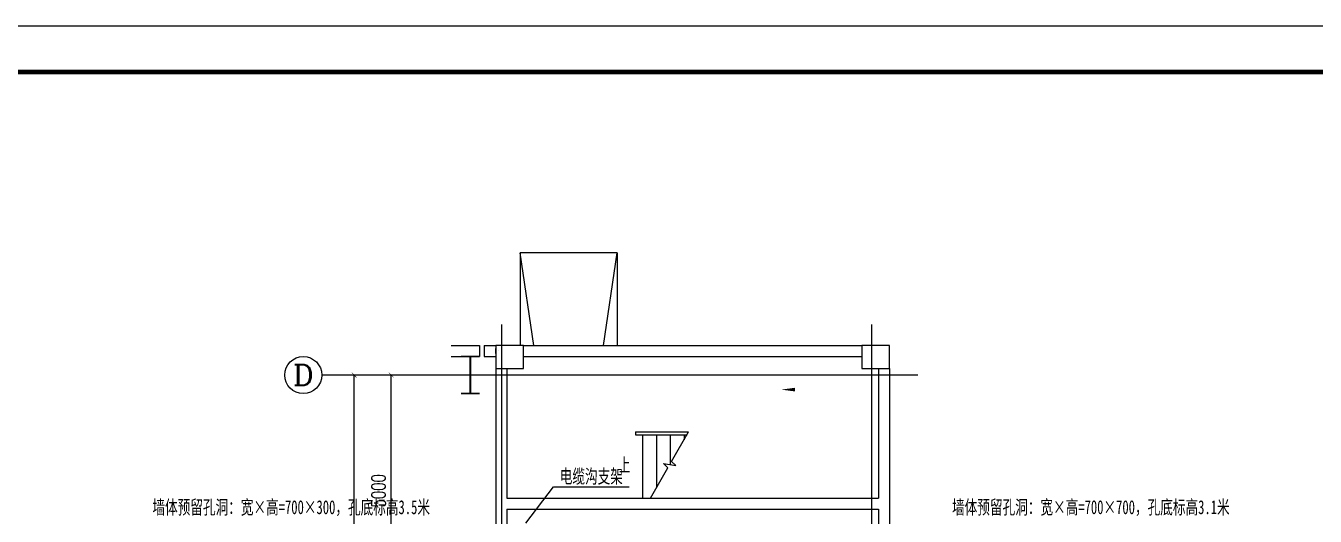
# Model space of a CAD drawing. Header units: millimetres. Extents: x -24326 to 675674, y 148048 to 606396.
# Drawn here: x 613550 to 641424, y 198456 to 209048 of the extents above; entities that cross this region are included whole.
import ezdxf
from ezdxf.enums import TextEntityAlignment as Align

# ---------------------------------------------------------------- set-up
doc = ezdxf.new("R2010")
doc.units = ezdxf.units.MM
for name, color, linetype in [('AXIS', 3, 'Continuous'), ('AXIS_TEXT', 7, 'Continuous'), ('COLUMN', 9, 'Continuous'), ('DIM_SYMB', 3, 'Continuous'), ('DOTE', 1, 'Continuous'), ('STAIR', 2, 'Continuous'), ('WALL', 9, 'Continuous'), ('动力平面设备层', 1, 'Continuous'), ('图框', 7, 'Continuous'), ('照明平面设备层', 1, 'Continuous')]:
    doc.layers.add(name, color=color, linetype=linetype)
doc.layers.add('电辅助1', color=7, linetype='Continuous', lineweight=0)
doc.styles.add('_TCH_AXIS', font='COMPLEX', dxfattribs={"bigfont": 'GBCBIG'})
doc.styles.add('_TCH_DIM', font='SIMPLEX', dxfattribs={"bigfont": 'GBCBIG'})
doc.styles.add('_TCH_DIM_T3', font='SIMPLEX', dxfattribs={"width": 0.705882, "bigfont": 'GBCBIG'})
doc.styles.add('COMPLEX', font='COMPLEX', dxfattribs={"bigfont": 'AllInOneBig.shx'})
doc.styles.add('标准', font='NSimSun.ttf', dxfattribs={"width": 0.667})
doc.dimstyles.new('_TCH_ARCH&&100', dxfattribs={"dimtxt": 297.5, "dimasz": 100, "dimexe": 250, "dimexo": 300, "dimgap": 126.25, "dimtad": 1, "dimdec": 0, "dimzin": 0, "dimdsep": 46, "dimtxsty": '_TCH_DIM_T3', "dimblk": 'ARCHTICK', "dimcen": 0.09, "dimclrt": 7, "dimazin": 2, "dimtfac": 1, "dimtdec": 0, "dimtix": 1, "dimtmove": 2, "dimatfit": 3, "dimfxl": 1, "dimtolj": 1, "dimtzin": 0, "dimarcsym": 0})

# ---------------------------------------------------------------- blocks, each defined once
blk = doc.blocks.new('_AXISO')
blk.add_circle((0, 0), 0.5)
at = {"layer": 'AXIS_TEXT', "style": 'COMPLEX', "width": 1.041667}
blk.add_attdef('A', text='', height=0.56, dxfattribs=at).set_placement((-0.25, -0.28), (0.25, -0.28), align=Align.FIT)
blk = doc.blocks.new('_ArchTick')
at = {"color": 0, "linetype": 'ByBlock', "const_width": 0.15}
blk.add_lwpolyline([(-0.5, -0.5), (0.5, 0.5)], dxfattribs=at)
blk = doc.blocks.new('*D155')
at = {"layer": 'AXIS', "color": 0, "lineweight": -2, "transparency": 16777216}
for p, q in [((623649, 201505), (621199, 201505)), ((621449, 196505), (621449, 201505)), ((623649, 196505), (621199, 196505))]:
    blk.add_line(p, q, dxfattribs=at)
at = {"layer": 'Defpoints', "color": 0, "transparency": 16777216}
for p in [(621449, 201505), (623949, 201505), (623949, 196505)]:
    blk.add_point(p, dxfattribs=at)
at = {"layer": 'AXIS', "color": 0, "lineweight": -2, "transparency": 16777216, "xscale": 100, "yscale": 100, "zscale": 100}
for p, rotation in [((621449, 201505), 90), ((621449, 196505), 270)]:
    blk.add_blockref('_ArchTick', p, dxfattribs=dict(at, rotation=rotation))
at = {"layer": 'AXIS', "color": 7, "transparency": 16777216, "insert": (621174, 199005), "char_height": 297.5, "attachment_point": 5, "rotation": 90, "style": '_TCH_DIM_T3'}
blk.add_mtext('\\A1;5000', dxfattribs=at)
blk = doc.blocks.new('*D156')
at = {"layer": 'AXIS', "color": 0, "lineweight": -2, "transparency": 16777216}
for p, q in [((623649, 201505), (620399, 201505)), ((620649, 186505), (620649, 201505)), ((623649, 186505), (620399, 186505))]:
    blk.add_line(p, q, dxfattribs=at)
at = {"layer": 'Defpoints', "color": 0, "transparency": 16777216}
for p in [(620649, 201505), (623949, 201505), (623949, 186505)]:
    blk.add_point(p, dxfattribs=at)
at = {"layer": 'AXIS', "color": 0, "lineweight": -2, "transparency": 16777216, "xscale": 100, "yscale": 100, "zscale": 100}
for p, rotation in [((620649, 201505), 90), ((620649, 186505), 270)]:
    blk.add_blockref('_ArchTick', p, dxfattribs=dict(at, rotation=rotation))
at = {"layer": 'AXIS', "color": 7, "transparency": 16777216, "insert": (620374, 194005), "char_height": 297.5, "attachment_point": 5, "rotation": 90, "style": '_TCH_DIM_T3'}
blk.add_mtext('\\A1;15000', dxfattribs=at)
blk = doc.blocks.new('_FZHK')
blk.add_lwpolyline([(-0.5, -0.5), (0.5, -0.5), (0.5, 0.5), (-0.5, 0.5)], close=True)

msp = doc.modelspace()

# ---------------------------------------------------------------- linework, layer by layer
msp.add_line((624357.8, 198304.8), (624959.9, 199089.1))
at = {"color": 6, "const_width": 40}
for points in [[(622961.7, 201904.8), (623361.7, 201904.8)], [(623161.7, 201904.8), (623161.7, 201104.8)], [(622961.7, 201104.8), (623361.7, 201104.8)]]:
    msp.add_lwpolyline(points, dxfattribs=at)
at = {"layer": 'AXIS'}
msp.add_line((623949.4, 201504.8), (619949.4, 201504.8), dxfattribs=at)
at = {"layer": 'DIM_SYMB'}
msp.add_lwpolyline([(626731.7, 199559.8, 0, 0, 0), (631231.7, 199559.8, 0, 0, 0), (631231.7, 201189.8, 0, 0, 0), (629881.7, 201189.8, 0, 80, 0), (630181.7, 201189.8, 0, 0, 0)], format="xyseb", dxfattribs=at)
at = {"layer": 'DOTE'}
for p, q in [((623831.7, 202594.8), (623831.7, 185504.8)), ((631831.7, 202594.8), (631831.7, 185504.8)), ((632831.7, 201504.8), (622744.9, 201504.8))]:
    msp.add_line(p, q, dxfattribs=at)
at = {"layer": 'STAIR'}
for p, q in [((626336.1, 204144.8), (624236.1, 204144.8)), ((624236.1, 204144.8), (624236.1, 202144.8)), ((624536.1, 202144.8), (624236.1, 204144.8)), ((626036.1, 202144.8), (626336.1, 204144.8)), ((626336.1, 204144.8), (626336.1, 202144.8)), ((626731.7, 200274.8), (627879.5, 200274.8)), ((626731.7, 200274.8), (626731.7, 200214.8)), ((626731.7, 200214.8), (627844.8, 200214.8)), ((626881.7, 200274.8), (627879.5, 200274.8)), ((626881.7, 200214.8), (626881.7, 198844.8)), ((627181.7, 200214.8), (627181.7, 199066.2)), ((627481.7, 200214.8), (627481.7, 199569.1)), ((627511.6, 199637.6), (627879.5, 200274.8)), ((627781.7, 200214.8), (627781.7, 200105.4)), ((627431.7, 199499.3), (627336.3, 199594.8)), ((627336.3, 199594.8), (627601.1, 199548.1)), ((627601.1, 199548.1), (627511.6, 199637.6)), ((627053.8, 198844.8), (627431.7, 199499.3)), ((626881.7, 198844.8), (627053.8, 198844.8))]:
    msp.add_line(p, q, dxfattribs=at)
at = {"layer": 'WALL', "color": 7}
for p, q in [((622744.9, 202144.8), (623361.7, 202144.8)), ((623361.7, 202144.8), (623361.7, 201904.8)), ((623461.7, 202144.8), (623711.7, 202144.8)), ((623461.7, 202144.8), (623461.7, 201904.8)), ((623711.7, 202144.8), (623700.6, 202023.8)), ((624311.7, 202144.8), (631621.7, 202144.8)), ((622744.9, 201904.8), (623361.7, 201904.8)), ((623461.7, 201904.8), (623711.7, 201904.8)), ((623700.6, 202023.8), (623711.7, 201904.8)), ((623711.7, 202024.8), (623711.7, 202024.8)), ((623771.7, 202024.8), (623771.7, 202024.8)), ((623831.7, 202024.8), (623831.7, 202024.8)), ((624311.7, 201904.8), (631621.7, 201904.8)), ((623711.7, 201644.8), (623711.7, 198724.8)), ((623951.7, 201644.8), (623951.7, 198844.8)), ((631981.7, 201644.8), (631981.7, 198844.8)), ((632221.7, 201644.8), (632221.7, 198724.8)), ((623951.7, 198844.8), (631981.7, 198844.8)), ((623711.7, 198724.8), (623711.7, 196804.8)), ((623951.7, 198604.8), (631981.7, 198604.8)), ((623951.7, 198604.8), (623951.7, 196804.8)), ((631981.7, 198604.8), (631981.7, 196804.8)), ((632221.7, 198724.8), (632221.7, 196804.8))]:
    msp.add_line(p, q, dxfattribs=at)
at = {"layer": '动力平面设备层', "color": 0, "linetype": 'ByBlock', "lineweight": -3, "ltscale": 100}
msp.add_line((624959.9, 199089.1), (626591.8, 199089.1), dxfattribs=at)
at = {"layer": '图框', "linetype": 'Continuous', "lineweight": 100, "const_width": 100}
msp.add_lwpolyline([(598473.6, 168047.8), (654373.6, 168047.8), (654373.6, 208047.8), (598473.6, 208047.8)], close=True, dxfattribs=at)
at = {"layer": '照明平面设备层', "color": 0, "lineweight": -3, "ltscale": 100}
msp.add_lwpolyline([(595973.6, 209047.8), (655373.6, 209047.8), (655373.6, 167047.8), (595973.6, 167047.8)], close=True, dxfattribs=at)

# ---------------------------------------------------------------- block references
at = {"layer": 'AXIS'}
ref = msp.add_blockref('_AXISO', (619549.4, 201504.8), dxfattribs=dict(at, xscale=800, yscale=800, zscale=800))
ref.add_attrib('A', 'D', dxfattribs={"layer": 'AXIS_TEXT', "height": 452.5, "style": '_TCH_AXIS', "width": 1.235294}).set_placement((619323.1, 201278.6), (619775.7, 201278.6), align=Align.FIT)
at = {"layer": 'COLUMN', "color": 7, "true_color": 0xffffff, "xscale": 600, "yscale": 499.9999999961583, "zscale": 499.9999999961583}
for p in [(624011.7, 201894.8), (631921.7, 201894.8)]:
    msp.add_blockref('_FZHK', p, dxfattribs=at)

# ---------------------------------------------------------------- texts
at = {"layer": 'DIM_SYMB', "color": 7, "style": '_TCH_DIM'}
msp.add_text('上', height=337.6, dxfattribs=at).set_placement((626373, 199384.8))
at = {"layer": '电辅助1', "color": 7, "linetype": 'ByBlock', "lineweight": 25, "style": '标准', "width": 0.667}
for s, p in [('电缆沟支架', (625775.8, 199166.8)), ('墙体预留孔洞：宽×高=700×300，孔底标高3.5米', (619288.3, 198500.3)), ('墙体预留孔洞：宽×高=700×700，孔底标高3.1米', (636573.6, 198500.3))]:
    msp.add_text(s, height=300, dxfattribs=at).set_placement(p, align=Align.CENTER)

# ---------------------------------------------------------------- dimensions: what is measured, and where the dimension line sits
at = {"layer": 'AXIS'}
for p1, distance, picture, middle in [((623949.4, 186504.8), 3300, '*D156', (620374.4, 194004.8)), ((623949.4, 196504.8), 2500, '*D155', (621174.4, 199004.8))]:
    dim = msp.add_aligned_dim(p1=p1, p2=(623949.4, 201504.8), distance=distance, dimstyle='_TCH_ARCH&&100', dxfattribs=at)
    dim.commit()
    dim.dimension.update_dxf_attribs({"geometry": picture, "text_midpoint": middle})

doc.saveas('drawing.dxf')
